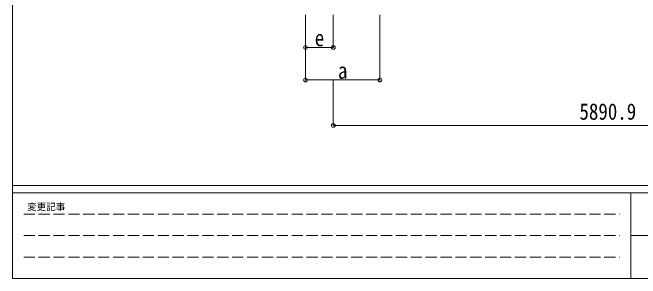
# Model space of a CAD drawing. Units: millimetres at full size, sheet at 1:40; details may follow other scales. Extents: x -11243 to 11243, y -7760 to 7760.
# Drawn here: x -11243 to -4494, y -7760 to -4903 of the extents above; entities that cross this region are included whole.
import ezdxf
from ezdxf.enums import TextEntityAlignment as Align

# ---------------------------------------------------------------- set-up
doc = ezdxf.new("R2010")
doc.units = ezdxf.units.MM
doc.header["$LTSCALE"] = 40
doc.header["$PDMODE"] = 32
doc.header["$PDSIZE"] = 40
doc.linetypes.add('DASHED3', pattern=[4, 3, -1])
doc.layers.add('0-6_OTH_LINE', color=6, linetype='Continuous', lineweight=9)
doc.layers.add('F-0_240', color=7, linetype='Continuous', lineweight=9)
doc.styles.add('ＭＳ ゴシック', font='')
doc.styles.get('ＭＳ ゴシック').set_extended_font_data('MS Gothic')

msp = doc.modelspace()

# ---------------------------------------------------------------- linework, layer by layer
at = {"layer": '0-6_OTH_LINE'}
for p, q in [((-8095, -5277.72), (-8095, -4928.72)), ((-8095, -5627.72), (-8095, -4928.72)), ((-7795, -5277.72), (-7795, -4928.72)), ((-7295, -5627.72), (-7295, -4928.72)), ((-8095, -5277.72), (-7795, -5277.72)), ((-8095, -5627.72), (-7295, -5627.72)), ((-7795.35, -6115.6), (-7795.35, -5627.72)), ((-7795.35, -6115.6), (-1904.45, -6115.6))]:
    msp.add_line(p, q, dxfattribs=at)
for p in [(-8095, -5277.72), (-7795, -5277.72), (-8095, -5627.72), (-7295, -5627.72), (-7795.35, -6115.6)]:
    msp.add_point(p, dxfattribs=at)
at = {"layer": 'F-0_240', "color": 5}
for p, q in [((-11242.74, 7760), (-11242.74, -7760)), ((-11242.74, -6760), (10677.26, -6760)), ((-11242.74, -6840), (7121.58, -6840)), ((-4598.42, -6840), (-4598.42, -7760)), ((-4598.42, -7300), (3601.58, -7300)), ((-11242.74, -7760), (10677.26, -7760))]:
    msp.add_line(p, q, dxfattribs=at)
at = {"layer": 'F-0_240', "color": 4, "linetype": 'DASHED3'}
for p, q in [((-11122.75, -7070), (-4718.42, -7070)), ((-11122.75, -7300), (-4718.42, -7300)), ((-11122.75, -7530), (-4718.42, -7530))]:
    msp.add_line(p, q, dxfattribs=at)

# ---------------------------------------------------------------- texts
at = {"layer": '0-6_OTH_LINE', "color": 7, "style": 'ＭＳ ゴシック', "width": 0.85}
for s, p in [('e', (-7995, -5317.72)), ('a', (-7745, -5667.72)), ('5890.9', (-5149.9, -6107.6))]:
    msp.add_text(s, height=176, dxfattribs=at).set_placement(p, align=Align.BOTTOM_LEFT)
at = {"layer": 'F-0_240', "style": 'ＭＳ ゴシック'}
msp.add_text('変更記事', height=73.31, dxfattribs=at).set_placement((-11086.44, -7050), align=Align.BOTTOM_LEFT)

doc.saveas('drawing.dxf')
